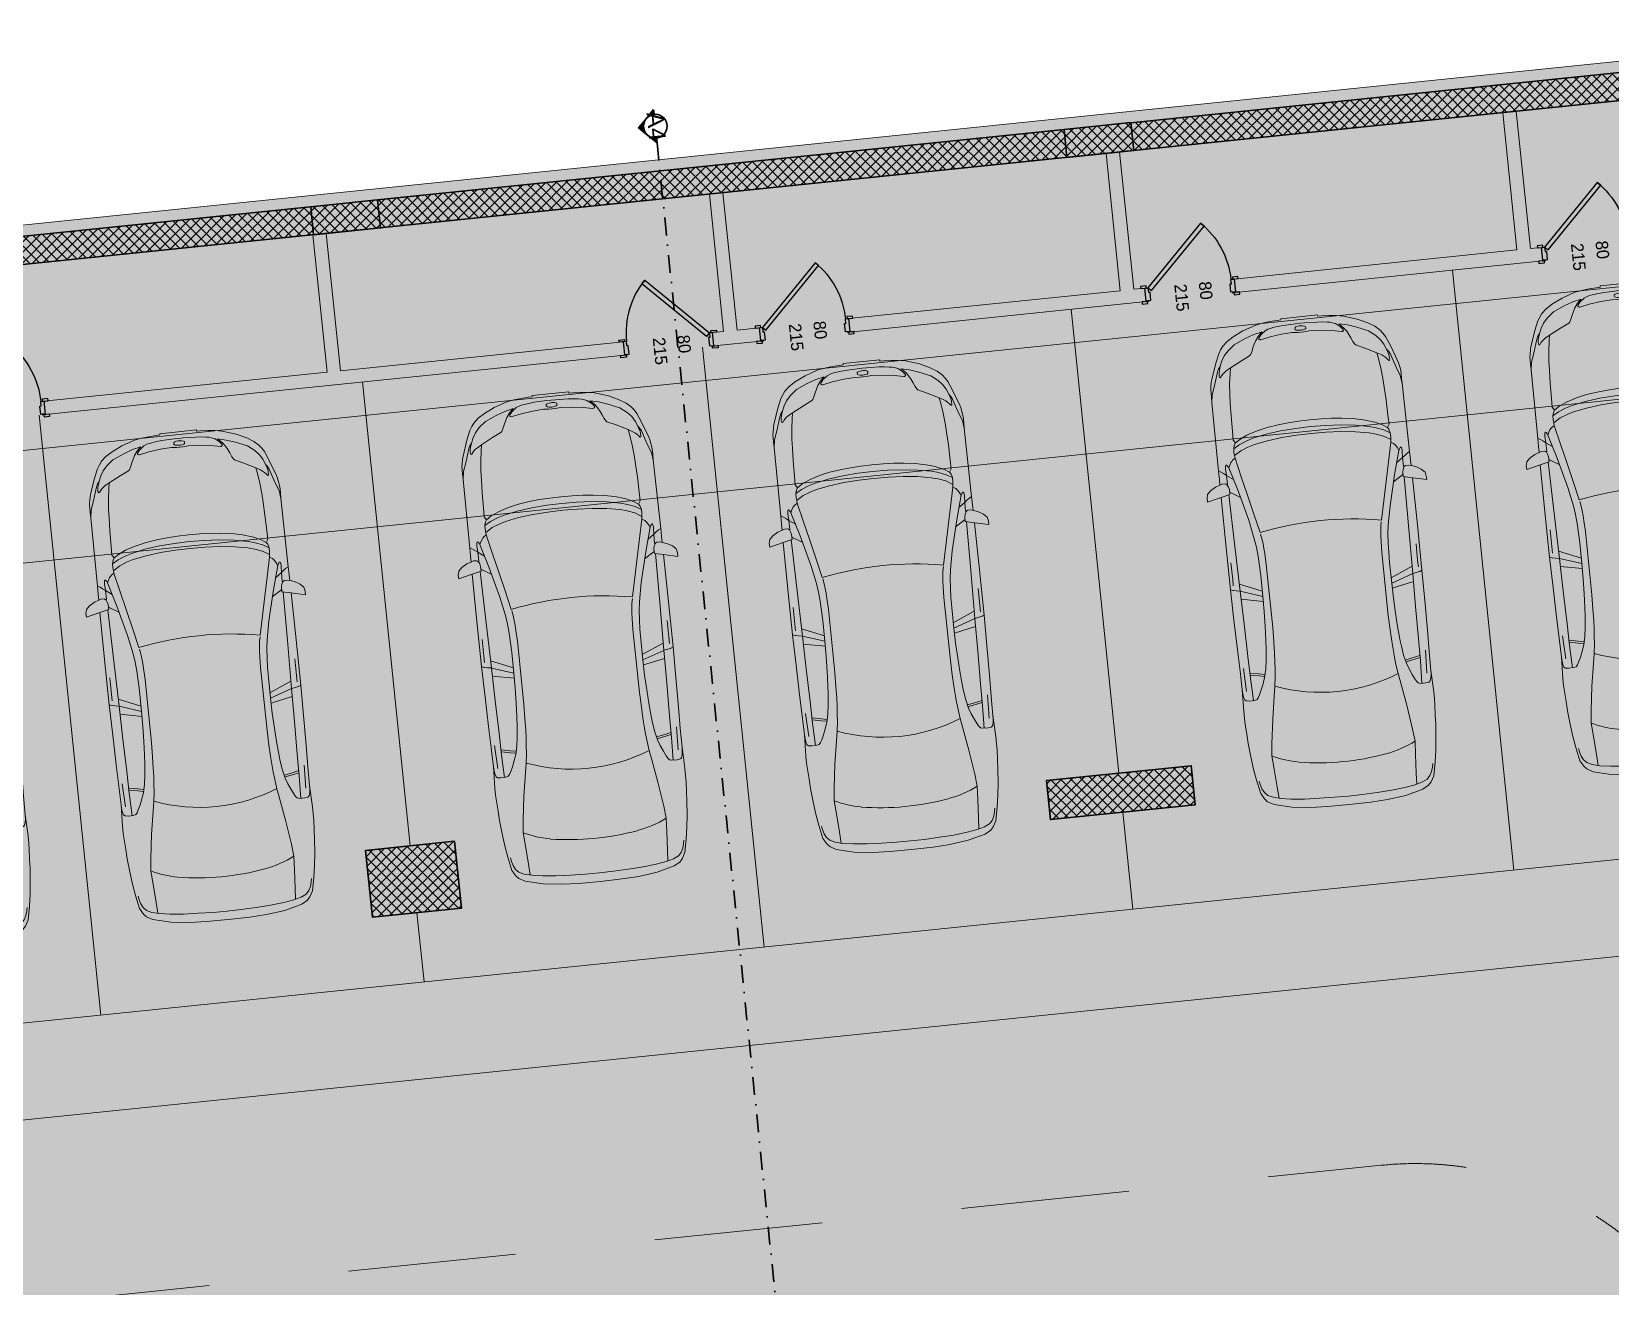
# Model space of a CAD drawing. Header units: millimetres. Extents: x 635850 to 824661, y -5878409 to -5774454.
# Drawn here: x 686801 to 700891, y -5801433 to -5790236 of the extents above; entities that cross this region are included whole.
import ezdxf

# ---------------------------------------------------------------- set-up
doc = ezdxf.new("R2010")
doc.units = ezdxf.units.MM
doc.header["$MEASUREMENT"] = 0
doc.linetypes.add('A - Long Dashed', pattern=[2750, 1500, -1250])
doc.linetypes.add('Dot & Dashed', pattern=[335.138881, 158.75, -88.194444, 0, -88.194437])
for name, color, linetype, lineweight, true_color in [('0_Pen_No__102', 7, 'Continuous', 13, 0xcccccc), ('0_Pen_No__82', 7, 'Continuous', 20, 0xaaaaaa), ('A - Ndertesa 1 - Veturat_Pen_No__102', 7, 'Continuous', 13, 0xcccccc), ('A - Ndertesa 2 - 2D Drafting_Pen_No__102', 7, 'Continuous', 13, 0xcccccc), ('A - Ndertesa 3 - Bodrumi -1_Pen_No__102', 7, 'Continuous', 13, 0xcccccc), ('A - Ndertesa 3 - Veturat_Pen_No__102', 7, 'Continuous', 13, 0xcccccc), ('A - Ndertesa 3 -Muret_Pen_No__102', 7, 'Continuous', 13, 0xcccccc), ('A - Ndertesa 3 -Muret_Pen_No__82', 7, 'Continuous', 20, 0xaaaaaa), ('A-Ndertesa 3-Prerjet_Pen_No__8', 7, 'Continuous', 35, 0xa80f02), ('ARCHICAD Door Markers_Pen_No__112', 7, 'Continuous', 13, 0xd5aaaa)]:
    doc.layers.add(name, color=color, linetype=linetype, lineweight=lineweight, true_color=true_color)
for name, color, linetype in [('A - Ndertesa 3 - Shtyllat', 7, 'Continuous'), ('A - Ndertesa 3 -Muret', 7, 'Continuous'), ('A-Ndertesa 3-Prerjet', 7, 'Continuous'), ('A-Ndertesa 3-Shyllat ndihmese', 7, 'Continuous'), ('ARCHICAD Door Markers', 7, 'Continuous'), ('ARCHICAD Doors', 7, 'Continuous')]:
    doc.layers.add(name, color=color, linetype=linetype)
for name, color, linetype, lineweight in [('A - Ndertesa 3 - Shtyllat_Pen_No__101', 252, 'Continuous', 13), ('A - Ndertesa 3 - Shtyllat_Pen_No__22', 8, 'Continuous', 35), ('A - Ndertesa 3 -Muret_Pen_No__101', 252, 'Continuous', 13), ('A - Ndertesa 3 -Muret_Pen_No__22', 8, 'Continuous', 35), ('A-Ndertesa 3-Fill Bodrumi_Pen_No__121', 255, 'Continuous', 0), ('A-Ndertesa 3-Fill Bodrumi_Pen_No__2', 8, 'Continuous', 15), ('A-Ndertesa 3-Shyllat ndihmese_Pen_No__101', 252, 'Continuous', 13), ('A-Ndertesa 3-Shyllat ndihmese_Pen_No__22', 8, 'Continuous', 35), ('ARCHICAD Doors_Pen_No__101', 252, 'Continuous', 13), ('ARCHICAD Doors_Pen_No__42', 8, 'Continuous', 25)]:
    doc.layers.add(name, color=color, linetype=linetype, lineweight=lineweight)
doc.styles.add('GENERATED_STYLE_1', font='GOTHIC.TTF')
doc.styles.add('GENERATED_STYLE_2', font='arial.ttf')
pattern_1 = [(45, (664183.82, -5827429.525), (-45.96194, 45.96194), []), (135, (664183.82, -5827429.525), (45.96194, 45.96194), [])]

# ---------------------------------------------------------------- blocks, each defined once
blk = doc.blocks.new('Wall_3', base_point=(689450, -5793393))
at = {"layer": 'A - Ndertesa 3 -Muret_Pen_No__102', "linetype": 'Continuous', "lineweight": 0, "true_color": 0xcccccc}
blk.add_hatch(color=254, dxfattribs=at).paths.add_polyline_path([(689557, -5793262), (689431, -5792037), (689312, -5792050), (689438, -5793274)])
at = {"layer": 'A - Ndertesa 3 -Muret_Pen_No__101', "color": 252, "linetype": 'Continuous', "lineweight": 13, "flags": 128}
for points in [[(689431, -5792037), (689312, -5792050)], [(689312, -5792050), (689438, -5793274)], [(689557, -5793262), (689431, -5792037)]]:
    blk.add_lwpolyline(points, dxfattribs=at)
blk = doc.blocks.new('Wall_4', base_point=(692990, -5793030))
at = {"layer": 'A - Ndertesa 3 -Muret_Pen_No__102', "linetype": 'Continuous', "lineweight": 0, "true_color": 0xcccccc}
blk.add_hatch(color=254, dxfattribs=at).paths.add_polyline_path([(693097, -5792899), (692971, -5791674), (692852, -5791686), (692977, -5792911)])
at = {"layer": 'A - Ndertesa 3 -Muret_Pen_No__101', "color": 252, "linetype": 'Continuous', "lineweight": 13, "flags": 128}
for points in [[(692971, -5791674), (692852, -5791686)], [(692852, -5791686), (692977, -5792911)], [(693097, -5792899), (692971, -5791674)]]:
    blk.add_lwpolyline(points, dxfattribs=at)
blk = doc.blocks.new('Wall_5', base_point=(696530, -5792667))
at = {"layer": 'A - Ndertesa 3 -Muret_Pen_No__102', "linetype": 'Continuous', "lineweight": 0, "true_color": 0xcccccc}
blk.add_hatch(color=254, dxfattribs=at).paths.add_polyline_path([(696637, -5792535), (696511, -5791311), (696392, -5791323), (696517, -5792548)])
at = {"layer": 'A - Ndertesa 3 -Muret_Pen_No__101', "color": 252, "linetype": 'Continuous', "lineweight": 13, "flags": 128}
for points in [[(696511, -5791311), (696392, -5791323)], [(696392, -5791323), (696517, -5792548)], [(696637, -5792535), (696511, -5791311)]]:
    blk.add_lwpolyline(points, dxfattribs=at)
blk = doc.blocks.new('Wall_6', base_point=(700070, -5792304))
at = {"layer": 'A - Ndertesa 3 -Muret_Pen_No__102', "linetype": 'Continuous', "lineweight": 0, "true_color": 0xcccccc}
blk.add_hatch(color=254, dxfattribs=at).paths.add_polyline_path([(700177, -5792172), (700051, -5790948), (699932, -5790960), (700057, -5792184)])
at = {"layer": 'A - Ndertesa 3 -Muret_Pen_No__101', "color": 252, "linetype": 'Continuous', "lineweight": 13, "flags": 128}
for points in [[(700051, -5790948), (699932, -5790960)], [(699932, -5790960), (700057, -5792184)], [(700177, -5792172), (700051, -5790948)]]:
    blk.add_lwpolyline(points, dxfattribs=at)
blk = doc.blocks.new('Door 25_4')
at = {"layer": 'ARCHICAD Doors_Pen_No__101', "color": 252, "linetype": 'Continuous', "lineweight": 13}
for p, q in [((-400, 0), (-437, 0)), ((-400, 0), (-437, 0)), ((-400, 0), (-400, -115)), ((-400, 0), (-400, -115)), ((400, 0), (400, -115)), ((400, 0), (400, -115)), ((400, 0), (437, 0)), ((400, 0), (437, 0)), ((-400, -120), (-437, -120)), ((-400, -120), (-437, -120)), ((-400, -115), (-400, -120)), ((-400, -115), (-400, -120)), ((400, -115), (400, -120)), ((400, -115), (400, -120)), ((400, -120), (437, -120)), ((400, -120), (437, -120))]:
    blk.add_line(p, q, dxfattribs=at)
at = {"layer": 'ARCHICAD Doors_Pen_No__42', "color": 8, "linetype": 'Continuous', "lineweight": 25}
for p, q in [((-182, 498), (-154, 526)), ((344, -28), (-182, 498)), ((-154, 526), (372, 0)), ((-437, 0), (-437, 19)), ((-437, 19), (-387, 19)), ((-387, 0), (-437, 0)), ((-372, 0), (-400, 0)), ((-400, 0), (-400, -115)), ((-387, 19), (-387, 0)), ((-372, -40), (-372, 0)), ((372, 0), (344, -28)), ((400, 0), (372, 0)), ((372, 0), (372, -40)), ((387, 19), (437, 19)), ((387, 0), (387, 19)), ((437, 0), (387, 0)), ((400, -115), (400, 0)), ((437, 19), (437, 0)), ((-437, -139), (-437, -120)), ((-437, -120), (-387, -120)), ((-387, -139), (-437, -139)), ((-400, -120), (-400, -115)), ((-400, -115), (-375, -115)), ((-400, -115), (-360, -115)), ((-375, -120), (-400, -120)), ((-387, -120), (-387, -139)), ((-375, -115), (-375, -120)), ((-360, -40), (-372, -40)), ((-360, -115), (-360, -40)), ((372, -40), (360, -40)), ((360, -40), (360, -115)), ((360, -115), (400, -115)), ((375, -120), (375, -115)), ((375, -115), (400, -115)), ((400, -120), (375, -120)), ((387, -120), (437, -120)), ((387, -139), (387, -120)), ((437, -139), (387, -139)), ((400, -115), (400, -120)), ((437, -120), (437, -139))]:
    blk.add_line(p, q, dxfattribs=at)
blk.add_arc((372, 0), 744, 135, 180, dxfattribs=at)
blk = doc.blocks.new('D Marker 25_13')
at = {"layer": 'ARCHICAD Door Markers_Pen_No__112', "color": 9, "lineweight": 13, "true_color": 0xd5aaaa, "char_height": 110, "attachment_point": 7, "rotation": 90, "style": 'GENERATED_STYLE_1'}
for s, insert in [('\\A1;{\\pql;\\pt0;\\fCentury Gothic|b0|i0|c0|p34;80\\fCentury Gothic|b0|i0|c0|p34;\\A1{\\H.66x;\\S^  ;}\\fCentury Gothic|b0|i0|c0|p34;\\fCentury Gothic|b0|i0|c0|p34;}', (-52, -126)), ('\\A1;{\\pql;\\pt0;\\fCentury Gothic|b0|i0|c0|p34;215\\fCentury Gothic|b0|i0|c0|p34;\\A1{\\H.66x;\\S^  ;}\\fCentury Gothic|b0|i0|c0|p34;\\fCentury Gothic|b0|i0|c0|p34;}', (168, -126))]:
    blk.add_mtext(s, dxfattribs=dict(at, insert=insert))
blk = doc.blocks.new('Wall_93', base_point=(703729, -5791928))
at = {"layer": 'A - Ndertesa 3 -Muret_Pen_No__102', "linetype": 'Continuous', "lineweight": 0, "true_color": 0xcccccc}
for points in [[(697532, -5792444), (697544, -5792563), (700289, -5792281), (700276, -5792162)], [(694092, -5792796), (694104, -5792916), (696749, -5792645), (696736, -5792525)], [(692878, -5792921), (692890, -5793040), (693308, -5792998), (693296, -5792878)], [(686912, -5793533), (686924, -5793652), (692094, -5793122), (692082, -5793003)]]:
    blk.add_hatch(color=254, dxfattribs=at).paths.add_polyline_path(points)
at = {"layer": 'A - Ndertesa 3 -Muret_Pen_No__101', "color": 252, "linetype": 'Continuous', "lineweight": 13}
for p, q in [((700276, -5792162), (700239, -5792166)), ((700276, -5792162), (700288, -5792276)), ((700289, -5792281), (700252, -5792285)), ((700288, -5792276), (700289, -5792281)), ((697532, -5792444), (697569, -5792440)), ((697532, -5792444), (697544, -5792558)), ((696736, -5792525), (696699, -5792529)), ((696736, -5792525), (696748, -5792640)), ((697544, -5792558), (697544, -5792563)), ((697544, -5792563), (697581, -5792559)), ((696749, -5792645), (696712, -5792648)), ((696748, -5792640), (696749, -5792645)), ((693296, -5792878), (693259, -5792882)), ((693296, -5792878), (693308, -5792993)), ((694092, -5792796), (694128, -5792793)), ((694092, -5792796), (694103, -5792911)), ((692082, -5793003), (692045, -5793006)), ((692082, -5793003), (692094, -5793117)), ((692878, -5792921), (692915, -5792917)), ((692878, -5792921), (692890, -5793035)), ((692890, -5793035), (692890, -5793040)), ((692890, -5793040), (692927, -5793037)), ((693308, -5792998), (693271, -5793001)), ((693308, -5792993), (693308, -5792998)), ((694103, -5792911), (694104, -5792916)), ((694104, -5792916), (694141, -5792912)), ((692094, -5793122), (692058, -5793126)), ((692094, -5793117), (692094, -5793122)), ((686912, -5793533), (686949, -5793529)), ((686912, -5793533), (686924, -5793647)), ((686924, -5793647), (686924, -5793652)), ((686924, -5793652), (686961, -5793649))]:
    blk.add_line(p, q, dxfattribs=at)
at = {"layer": 'A - Ndertesa 3 -Muret_Pen_No__101', "color": 252, "linetype": 'Continuous', "lineweight": 13, "flags": 128}
for points in [[(700057, -5792184), (697532, -5792444)], [(700276, -5792162), (700177, -5792172)], [(697544, -5792563), (700289, -5792281)], [(696517, -5792548), (694092, -5792796)], [(696736, -5792525), (696637, -5792535)], [(694104, -5792916), (696749, -5792645)], [(693296, -5792878), (693097, -5792899)], [(692082, -5793003), (689557, -5793262)], [(692977, -5792911), (692878, -5792921)], [(692890, -5793040), (693308, -5792998)], [(686924, -5793652), (692094, -5793122)], [(689438, -5793274), (686912, -5793533)]]:
    blk.add_lwpolyline(points, dxfattribs=at)
at = {"layer": 'ARCHICAD Door Markers', "color": 161, "lineweight": 25, "true_color": 0x40a5ff, "rotation": 185.8572970547421}
for p in [(700686, -5792241), (697146, -5792604), (693706, -5792957), (692492, -5793081)]:
    blk.add_blockref('D Marker 25_13', p, dxfattribs=at)
at = {"layer": 'ARCHICAD Doors', "color": 7, "linetype": 'Continuous', "lineweight": 13, "xscale": -1, "zscale": 1000, "rotation": 5.857297054742189}
for p in [(700674, -5792121), (697134, -5792484), (693694, -5792837), (686514, -5793574)]:
    blk.add_blockref('Door 25_4', p, dxfattribs=at)
at = {"layer": 'ARCHICAD Doors', "color": 7, "linetype": 'Continuous', "lineweight": 13, "zscale": 1000, "rotation": 5.857297054742189}
blk.add_blockref('Door 25_4', (692480, -5792962), dxfattribs=at)
blk = doc.blocks.new('Wall_94', base_point=(675711, -5793193))
at = {"layer": 'A - Ndertesa 3 -Muret_Pen_No__82', "linetype": 'Continuous', "lineweight": 20, "true_color": 0xaaaaaa}
h = blk.add_hatch(dxfattribs=at)
h.set_pattern_fill('Concrete_Block', color=253, style=0, pattern_type=2)
h.set_pattern_definition(pattern_1)
h.paths.add_polyline_path([(676332, -5793380), (675736, -5793441), (675736, -5793441), (703591, -5790584), (703566, -5790335), (703565, -5790335), (703591, -5790584), (702994, -5790645), (702968, -5790396), (696611, -5791049), (696637, -5791297), (696040, -5791358), (696015, -5791110), (689889, -5791738), (689915, -5791987), (689318, -5792048), (689292, -5791799), (683570, -5792386), (683596, -5792635), (682999, -5792696), (682974, -5792448), (676307, -5793131)])
at = {"layer": 'A - Ndertesa 3 -Muret_Pen_No__22', "color": 8, "linetype": 'Continuous', "lineweight": 35, "flags": 128}
for points in [[(702968, -5790396), (696611, -5791049)], [(675736, -5793441), (703591, -5790584)], [(696015, -5791110), (689889, -5791738)], [(689292, -5791799), (683570, -5792386)]]:
    blk.add_lwpolyline(points, dxfattribs=at)
blk = doc.blocks.new('Column_108', base_point=(690210, -5797800))
at = {"layer": 'A - Ndertesa 3 - Shtyllat_Pen_No__101', "linetype": 'Continuous', "lineweight": 13}
h = blk.add_hatch(dxfattribs=at)
h.set_pattern_fill('Concrete_Block', color=252, style=0, pattern_type=2)
h.set_pattern_definition(pattern_1)
h.paths.add_polyline_path([(689781, -5797542), (689843, -5798139), (690638, -5798058), (690577, -5797461)])
at = {"layer": 'A - Ndertesa 3 - Shtyllat_Pen_No__22', "color": 8, "linetype": 'Continuous', "lineweight": 35, "flags": 128}
blk.add_lwpolyline([(689781, -5797542), (689843, -5798139), (690638, -5798058), (690577, -5797461)], close=True, dxfattribs=at)
blk = doc.blocks.new('Column_126', base_point=(696521, -5797027))
at = {"layer": 'A - Ndertesa 3 - Shtyllat_Pen_No__101', "linetype": 'Continuous', "lineweight": 13}
h = blk.add_hatch(dxfattribs=at)
h.set_pattern_fill('Concrete_Block', color=252, style=0, pattern_type=2)
h.set_pattern_definition(pattern_1)
h.paths.add_polyline_path([(695857, -5796919), (695893, -5797267), (697186, -5797135), (697150, -5796787)])
at = {"layer": 'A - Ndertesa 3 - Shtyllat_Pen_No__22', "color": 8, "linetype": 'Continuous', "lineweight": 35, "flags": 128}
blk.add_lwpolyline([(695857, -5796919), (695893, -5797267), (697186, -5797135), (697150, -5796787)], close=True, dxfattribs=at)
blk = doc.blocks.new('Column_139', base_point=(696326, -5791203))
at = {"layer": 'A-Ndertesa 3-Shyllat ndihmese_Pen_No__101', "linetype": 'Continuous', "lineweight": 13}
h = blk.add_hatch(dxfattribs=at)
h.set_pattern_fill('Concrete_Block', color=252, style=0, pattern_type=2)
h.set_pattern_definition(pattern_1)
h.paths.add_polyline_path([(696040, -5791358), (696637, -5791297), (696611, -5791048), (696015, -5791110)])
at = {"layer": 'A-Ndertesa 3-Shyllat ndihmese_Pen_No__22', "color": 8, "linetype": 'Continuous', "lineweight": 35, "flags": 128}
blk.add_lwpolyline([(696040, -5791358), (696637, -5791297), (696611, -5791048), (696015, -5791110)], close=True, dxfattribs=at)
blk = doc.blocks.new('Column_140', base_point=(689603, -5791893))
at = {"layer": 'A-Ndertesa 3-Shyllat ndihmese_Pen_No__101', "linetype": 'Continuous', "lineweight": 13}
h = blk.add_hatch(dxfattribs=at)
h.set_pattern_fill('Concrete_Block', color=252, style=0, pattern_type=2)
h.set_pattern_definition(pattern_1)
h.paths.add_polyline_path([(689318, -5792048), (689915, -5791987), (689889, -5791738), (689292, -5791799)])
at = {"layer": 'A-Ndertesa 3-Shyllat ndihmese_Pen_No__22', "color": 8, "linetype": 'Continuous', "lineweight": 35, "flags": 128}
blk.add_lwpolyline([(689318, -5792048), (689915, -5791987), (689889, -5791738), (689292, -5791799)], close=True, dxfattribs=at)
blk = doc.blocks.new('Car 05 25')
at = {"layer": 'A - Ndertesa 1 - Veturat_Pen_No__102', "color": 254, "linetype": 'Continuous', "lineweight": 13, "true_color": 0xcccccc}
for p, q in [((195, 844), (231, 846)), ((1130, 859), (1121, 838)), ((1958, 858), (1977, 777)), ((2075, 836), (2068, 858)), ((2182, 834), (2193, 856)), ((2808, 853), (2877, 843)), ((-729, 716), (-751, 670)), ((-701, 743), (-729, 716)), ((-665, 761), (-701, 743)), ((-627, 772), (-665, 761)), ((-595, 778), (-627, 772)), ((125, 791), (129, 820)), ((126, 744), (125, 791)), ((327, 762), (125, 756)), ((132, 723), (126, 744)), ((129, 820), (139, 832)), ((147, 711), (132, 723)), ((139, 832), (165, 840)), ((171, 697), (147, 711)), ((165, 840), (195, 844)), ((211, 809), (418, 816)), ((522, 765), (327, 762)), ((355, 762), (339, 683)), ((373, 763), (357, 683)), ((814, 769), (522, 765)), ((1109, 774), (814, 769)), ((1036, 773), (997, 579)), ((1042, 578), (1108, 774)), ((1173, 775), (1090, 578)), ((1115, 809), (1109, 774)), ((1109, 774), (1538, 780)), ((1120, 833), (1115, 809)), ((1121, 838), (1120, 836)), ((1120, 836), (1120, 833)), ((1163, 830), (1220, 829)), ((1220, 829), (1370, 831)), ((1538, 780), (1975, 786)), ((1939, 686), (1996, 777)), ((1977, 777), (2020, 777)), ((2000, 702), (2214, 763)), ((2020, 777), (2044, 783)), ((2044, 783), (2063, 792)), ((2063, 792), (2070, 800)), ((2069, 788), (2065, 794)), ((2069, 788), (2148, 790)), ((2070, 800), (2075, 809)), ((2075, 809), (2075, 836)), ((2107, 732), (2148, 790)), ((2148, 790), (2167, 814)), ((2148, 790), (2206, 792)), ((2167, 814), (2182, 834)), ((2206, 792), (2227, 791)), ((2227, 770), (2214, 763)), ((2214, 763), (2238, 752)), ((2227, 791), (2233, 790)), ((2234, 774), (2227, 770)), ((2233, 790), (2238, 787)), ((2238, 777), (2234, 774)), ((2241, 784), (2238, 787)), ((2238, 777), (2241, 781)), ((2238, 752), (2259, 740)), ((2241, 781), (2241, 784)), ((2259, 740), (2269, 731)), ((2269, 731), (2279, 722)), ((2279, 722), (2294, 698)), ((2877, 843), (2954, 814)), ((2904, 833), (2905, 833)), ((2954, 814), (3076, 775)), ((3022, 758), (3024, 762)), ((3024, 754), (3022, 758)), ((3024, 762), (3035, 765)), ((3038, 743), (3024, 754)), ((3035, 765), (3047, 764)), ((3051, 731), (3038, 743)), ((3047, 764), (3061, 763)), ((3065, 715), (3051, 731)), ((3061, 763), (3090, 757)), ((3077, 698), (3065, 715)), ((3100, 763), (3076, 775)), ((3090, 757), (3108, 751)), ((3114, 753), (3100, 763)), ((3108, 751), (3123, 746)), ((3123, 746), (3114, 753)), ((3170, 727), (3123, 746)), ((3212, 701), (3170, 727)), ((-768, 602), (-783, 510)), ((-768, 602), (-751, 670)), ((-764, 617), (-666, 624)), ((-666, 624), (-501, 634)), ((-501, 634), (-383, 642)), ((-383, 642), (-274, 631)), ((-274, 631), (-56, 601)), ((-56, 601), (146, 567)), ((146, 567), (233, 552)), ((213, 677), (171, 697)), ((266, 655), (213, 677)), ((319, 636), (266, 655)), ((393, 618), (319, 636)), ((339, 683), (330, 634)), ((357, 683), (347, 629)), ((475, 607), (393, 618)), ((521, 602), (475, 607)), ((570, 597), (521, 602)), ((653, 591), (570, 597)), ((773, 585), (653, 591)), ((907, 580), (773, 585)), ((1042, 578), (907, 580)), ((1228, 578), (1042, 578)), ((1316, 580), (1228, 578)), ((1403, 584), (1316, 580)), ((1484, 590), (1403, 584)), ((1562, 601), (1484, 590)), ((1730, 634), (1562, 601)), ((1611, 544), (1780, 582)), ((2000, 702), (1730, 634)), ((1780, 582), (1953, 621)), ((1953, 621), (2122, 660)), ((2122, 660), (2294, 698)), ((2294, 698), (2317, 701)), ((2294, 698), (2294, 698)), ((2317, 701), (2346, 703)), ((2355, 640), (2317, 701)), ((2346, 703), (2379, 702)), ((2380, 575), (2355, 640)), ((2410, 649), (2379, 702)), ((2379, 702), (2411, 694)), ((2397, 514), (2380, 575)), ((2436, 583), (2410, 649)), ((2411, 694), (2411, 694)), ((2429, 682), (2411, 694)), ((2429, 682), (2457, 700)), ((2429, 682), (2429, 682)), ((2429, 682), (2457, 640)), ((2454, 522), (2436, 583)), ((2457, 700), (2535, 698)), ((2457, 640), (2487, 574)), ((2487, 574), (2492, 562)), ((2535, 698), (2535, 698)), ((2535, 698), (2673, 696)), ((2673, 696), (2787, 691)), ((2787, 691), (2868, 687)), ((2868, 687), (2960, 679)), ((2960, 679), (2868, 687)), ((2960, 679), (3047, 666)), ((3047, 666), (3100, 657)), ((3100, 657), (3077, 698)), ((3153, 554), (3100, 657)), ((3254, 663), (3212, 701)), ((3302, 603), (3254, 663)), ((3302, 603), (3346, 501)), ((-783, 510), (-795, 391)), ((233, 552), (315, 541)), ((315, 541), (384, 535)), ((384, 535), (454, 530)), ((454, 530), (526, 526)), ((526, 526), (628, 522)), ((628, 522), (757, 518)), ((757, 518), (1323, 518)), ((1323, 518), (1420, 522)), ((1420, 522), (1467, 524)), ((1467, 524), (1511, 528)), ((1511, 528), (1554, 533)), ((1554, 533), (1597, 541)), ((1597, 541), (1597, 541)), ((2419, 396), (2397, 514)), ((2478, 401), (2454, 522)), ((2492, 562), (2518, 477)), ((2518, 477), (2538, 384)), ((3190, 476), (3153, 554)), ((3199, 467), (3190, 476)), ((3221, 454), (3199, 467)), ((3256, 439), (3221, 454)), ((3288, 425), (3256, 439)), ((3319, 408), (3288, 425)), ((3346, 501), (3374, 420)), ((-795, 391), (-802, 259)), ((2434, 266), (2419, 396)), ((2494, 269), (2478, 401)), ((2538, 384), (2551, 286)), ((2551, 286), (2560, 194)), ((3353, 384), (3319, 408)), ((3325, 377), (3321, 370)), ((3321, 370), (3321, 362)), ((3321, 362), (3338, 277)), ((3328, 380), (3325, 377)), ((3338, 379), (3328, 380)), ((3364, 358), (3338, 379)), ((3377, 360), (3353, 384)), ((3397, 316), (3364, 358)), ((3391, 344), (3374, 420)), ((3391, 344), (3377, 360)), ((3408, 289), (3397, 316)), ((3408, 289), (3414, 267)), ((-802, 259), (-807, 125)), ((2442, 132), (2434, 266)), ((2503, 133), (2494, 269)), ((2560, 194), (2564, 101)), ((3338, 277), (3352, 173)), ((3352, 173), (3358, 76)), ((3414, 267), (3418, 243)), ((3418, 243), (3424, 201)), ((3424, 201), (3428, 152)), ((3432, 40), (3428, 152)), ((-807, 125), (-808, 0)), ((-807, -125), (-808, 0)), ((2444, 0), (2442, 132)), ((2444, 0), (2442, -132)), ((2506, 0), (2503, 133)), ((2564, 101), (2566, 0)), ((2564, -101), (2566, 0)), ((3354, 28), (3358, 76)), ((3354, 28), (3354, -1)), ((3354, -28), (3354, 1)), ((3371, 12), (3370, -1)), ((3371, -12), (3370, 1)), ((3372, 24), (3371, 12)), ((3376, 39), (3372, 24)), ((3382, 47), (3376, 39)), ((3386, 48), (3382, 47)), ((3386, 48), (3394, 48)), ((3399, 47), (3394, 48)), ((3404, 39), (3399, 47)), ((3404, 39), (3408, 24)), ((3408, 24), (3410, 8)), ((3410, 8), (3410, 0)), ((3432, 57), (3432, 57)), ((3432, 0), (3432, 40)), ((3432, 0), (3432, -40)), ((-802, -259), (-807, -125)), ((2442, -132), (2434, -266)), ((2503, -133), (2494, -269)), ((2506, 0), (2503, -133)), ((2560, -194), (2564, -101)), ((3352, -173), (3358, -76)), ((3354, -28), (3358, -76)), ((3372, -24), (3371, -12)), ((3376, -39), (3372, -24)), ((3382, -47), (3376, -39)), ((3386, -48), (3382, -47)), ((3386, -48), (3394, -48)), ((3399, -47), (3394, -48)), ((3404, -39), (3399, -47)), ((3404, -39), (3408, -24)), ((3408, -24), (3410, -8)), ((3410, -8), (3410, 0)), ((3432, -40), (3428, -152)), ((3432, -57), (3432, -57)), ((-795, -391), (-802, -259)), ((2434, -266), (2419, -396)), ((2494, -269), (2478, -401)), ((2551, -286), (2560, -194)), ((3321, -362), (3338, -277)), ((3338, -277), (3352, -173)), ((3408, -289), (3414, -267)), ((3414, -267), (3418, -243)), ((3418, -243), (3424, -201)), ((3424, -201), (3428, -152)), ((-783, -510), (-795, -391)), ((2419, -396), (2397, -514)), ((2478, -401), (2454, -522)), ((2518, -477), (2538, -384)), ((2538, -384), (2551, -286)), ((3319, -408), (3288, -425)), ((3353, -384), (3319, -408)), ((3321, -370), (3321, -362)), ((3325, -377), (3321, -370)), ((3328, -380), (3325, -377)), ((3338, -379), (3328, -380)), ((3364, -358), (3338, -379)), ((3346, -501), (3374, -420)), ((3377, -360), (3353, -384)), ((3397, -316), (3364, -358)), ((3391, -344), (3374, -420)), ((3391, -344), (3377, -360)), ((3408, -289), (3397, -316)), ((-768, -602), (-783, -510)), ((146, -567), (233, -552)), ((233, -552), (315, -541)), ((315, -541), (384, -535)), ((384, -535), (454, -530)), ((454, -530), (526, -526)), ((526, -526), (628, -522)), ((628, -522), (757, -518)), ((757, -518), (1323, -518)), ((1323, -518), (1420, -522)), ((1420, -522), (1467, -524)), ((1467, -524), (1511, -528)), ((1511, -528), (1554, -533)), ((1554, -533), (1597, -541)), ((1597, -541), (1597, -541)), ((1611, -544), (1780, -582)), ((2397, -514), (2380, -575)), ((2454, -522), (2436, -583)), ((2487, -574), (2492, -562)), ((2492, -562), (2518, -477)), ((3153, -554), (3100, -657)), ((3190, -476), (3153, -554)), ((3199, -467), (3190, -476)), ((3221, -454), (3199, -467)), ((3256, -439), (3221, -454)), ((3288, -425), (3256, -439)), ((3302, -603), (3346, -501)), ((-768, -602), (-751, -670)), ((-764, -617), (-666, -624)), ((-729, -716), (-751, -670)), ((-666, -624), (-501, -634)), ((-501, -634), (-383, -642)), ((-383, -642), (-274, -631)), ((-274, -631), (-56, -601)), ((-56, -601), (146, -567)), ((171, -697), (147, -711)), ((213, -677), (171, -697)), ((266, -655), (213, -677)), ((319, -636), (266, -655)), ((393, -618), (319, -636)), ((339, -683), (330, -634)), ((355, -762), (339, -683)), ((357, -683), (347, -629)), ((373, -763), (357, -683)), ((475, -607), (393, -618)), ((521, -602), (475, -607)), ((570, -597), (521, -602)), ((653, -591), (570, -597)), ((773, -585), (653, -591)), ((907, -580), (773, -585)), ((1042, -578), (907, -580)), ((1036, -773), (997, -579)), ((1042, -578), (1108, -774)), ((1228, -578), (1042, -578)), ((1173, -775), (1090, -578)), ((1316, -580), (1228, -578)), ((1403, -584), (1316, -580)), ((1484, -590), (1403, -584)), ((1562, -601), (1484, -590)), ((1730, -634), (1562, -601)), ((2000, -702), (1730, -634)), ((1780, -582), (1953, -621)), ((1939, -686), (1996, -777)), ((1953, -621), (2122, -660)), ((2000, -702), (2214, -763)), ((2122, -660), (2294, -698)), ((2279, -722), (2294, -698)), ((2294, -698), (2317, -701)), ((2294, -698), (2294, -698)), ((2355, -640), (2317, -701)), ((2317, -701), (2346, -703)), ((2346, -703), (2379, -702)), ((2380, -575), (2355, -640)), ((2410, -649), (2379, -702)), ((2379, -702), (2411, -694)), ((2436, -583), (2410, -649)), ((2429, -682), (2411, -694)), ((2411, -694), (2411, -694)), ((2429, -682), (2457, -640)), ((2429, -682), (2429, -682)), ((2429, -682), (2457, -700)), ((2457, -640), (2487, -574)), ((2457, -700), (2535, -698)), ((2535, -698), (2673, -696)), ((2535, -698), (2535, -698)), ((2673, -696), (2787, -691)), ((2787, -691), (2868, -687)), ((2868, -687), (2960, -679)), ((2960, -679), (2868, -687)), ((2960, -679), (3047, -666)), ((3047, -666), (3100, -657)), ((3077, -698), (3065, -715)), ((3100, -657), (3077, -698)), ((3212, -701), (3170, -727)), ((3254, -663), (3212, -701)), ((3302, -603), (3254, -663)), ((-701, -743), (-729, -716)), ((-665, -761), (-701, -743)), ((-627, -772), (-665, -761)), ((-595, -778), (-627, -772)), ((126, -744), (125, -791)), ((327, -762), (125, -756)), ((125, -791), (129, -820)), ((132, -723), (126, -744)), ((129, -820), (139, -832)), ((147, -711), (132, -723)), ((139, -832), (165, -840)), ((165, -840), (195, -844)), ((195, -844), (231, -846)), ((211, -809), (418, -816)), ((522, -765), (327, -762)), ((814, -769), (522, -765)), ((1109, -774), (814, -769)), ((1109, -774), (1538, -780)), ((1115, -809), (1109, -774)), ((1120, -833), (1115, -809)), ((1120, -836), (1120, -833)), ((1121, -838), (1120, -836)), ((1130, -859), (1121, -838)), ((1163, -830), (1220, -829)), ((1220, -829), (1370, -831)), ((1538, -780), (1975, -786)), ((1958, -858), (1977, -777)), ((1977, -777), (2020, -777)), ((2020, -777), (2044, -783)), ((2044, -783), (2063, -792)), ((2063, -792), (2070, -800)), ((2069, -788), (2065, -794)), ((2075, -836), (2068, -858)), ((2069, -788), (2148, -790)), ((2070, -800), (2075, -809)), ((2075, -809), (2075, -836)), ((2107, -732), (2148, -790)), ((2148, -790), (2167, -814)), ((2148, -790), (2206, -792)), ((2167, -814), (2182, -834)), ((2182, -834), (2193, -856)), ((2206, -792), (2227, -791)), ((2214, -763), (2238, -752)), ((2227, -770), (2214, -763)), ((2234, -774), (2227, -770)), ((2227, -791), (2233, -790)), ((2233, -790), (2238, -787)), ((2238, -777), (2234, -774)), ((2238, -752), (2259, -740)), ((2238, -777), (2241, -781)), ((2241, -784), (2238, -787)), ((2241, -781), (2241, -784)), ((2259, -740), (2269, -731)), ((2269, -731), (2279, -722)), ((2808, -853), (2877, -843)), ((2877, -843), (2954, -814)), ((2954, -814), (3076, -775)), ((3024, -754), (3022, -758)), ((3022, -758), (3024, -762)), ((3038, -743), (3024, -754)), ((3024, -762), (3035, -765)), ((3035, -765), (3047, -764)), ((3051, -731), (3038, -743)), ((3047, -764), (3061, -763)), ((3065, -715), (3051, -731)), ((3061, -763), (3090, -757)), ((3100, -763), (3076, -775)), ((3090, -757), (3108, -751)), ((3114, -753), (3100, -763)), ((3108, -751), (3123, -746)), ((3123, -746), (3114, -753)), ((3170, -727), (3123, -746))]:
    blk.add_line(p, q, dxfattribs=at)
at = {"layer": 'A - Ndertesa 1 - Veturat_Pen_No__102', "color": 254, "linetype": 'Continuous', "lineweight": 13, "true_color": 0xcccccc, "flags": 128}
blk.add_lwpolyline([(-483, -817), (-372, -830), (-252, -841), (-168, -845), (-78, -851), (-24, -852), (40, -852), (231, -846), (400, -848), (591, -852), (857, -856), (1130, -859), (1536, -860), (1958, -858), (1929, -983), (1961, -983), (1997, -975), (2027, -945), (2055, -898), (2068, -858), (2120, -857), (2193, -856), (2808, -853), (2856, -853), (2891, -853), (2923, -852), (2945, -849), (2990, -840), (3014, -833), (3154, -783), (3236, -748), (3269, -728), (3299, -706), (3337, -663), (3374, -604), (3418, -513), (3457, -393), (3468, -331), (3474, -264), (3478, -200), (3479, -165), (3490, -165), (3490, 165), (3479, 165), (3478, 200), (3474, 264), (3468, 331), (3457, 393), (3418, 513), (3374, 604), (3337, 663), (3299, 706), (3269, 728), (3236, 748), (3154, 783), (3014, 833), (2990, 840), (2945, 849), (2923, 852), (2891, 853), (2856, 853), (2808, 853), (2193, 856), (2120, 857), (2068, 858), (2055, 898), (2027, 945), (1997, 975), (1961, 983), (1929, 983), (1958, 858), (1536, 860), (1130, 859), (857, 856), (591, 852), (400, 848), (231, 846), (40, 852), (-24, 852), (-78, 851), (-168, 845), (-252, 841), (-372, 830), (-483, 817), (-585, 801), (-706, 776), (-758, 747), (-785, 722), (-815, 668), (-855, 511), (-875, 345), (-883, 195), (-885, 0), (-883, -195), (-875, -345), (-855, -511), (-815, -668), (-785, -722), (-758, -747), (-706, -776), (-585, -801)], close=True, dxfattribs=at)
at = {"layer": 'A - Ndertesa 1 - Veturat_Pen_No__102', "color": 254, "linetype": 'Continuous', "lineweight": 13, "true_color": 0xcccccc}
for centre, radius, start, end in [((493, 218), 973, 154.1545, 170.9117), ((1650, 0), 1520, 158.6992, 201.3008), ((-1245, 0), 2907, 349.2142, 10.7858), ((1856, -2), 2354, 170.8804, 189.9223), ((493, -218), 973, 191.2305, 205.8455)]:
    blk.add_arc(centre, radius, start, end, dxfattribs=at)
blk = doc.blocks.new('Cutting Plane_7', base_point=(692368, -5791080))
at = {"layer": 'A-Ndertesa 3-Prerjet_Pen_No__8', "linetype": 'Continuous', "lineweight": 35, "true_color": 0xa80f02}
for points in [[(692285, -5791013), (692218, -5791095), (692301, -5791162, -0.414214)], [(692352, -5790931), (692285, -5791013, -0.198912), (692357, -5790974)], [(692383, -5791229), (692379, -5791185, -0.198912), (692301, -5791162)]]:
    blk.add_hatch(color=14, dxfattribs=at).paths.add_polyline_path(points)
at = {"layer": 'A-Ndertesa 3-Prerjet_Pen_No__8', "color": 14, "linetype": 'Dot & Dashed', "lineweight": 35, "true_color": 0xa80f02}
blk.add_line((692383, -5791229), (695640, -5822981), dxfattribs=at)
at = {"layer": 'A-Ndertesa 3-Prerjet_Pen_No__8', "color": 14, "linetype": 'Continuous', "lineweight": 35, "true_color": 0xa80f02, "flags": 128}
for points in [[(692285, -5791013, 0.414214), (692301, -5791162), (692218, -5791095)], [(692352, -5790931), (692357, -5790974, 0.198912), (692285, -5791013)], [(692383, -5791229), (692379, -5791185, -0.198912), (692301, -5791162)]]:
    blk.add_lwpolyline(points, format="xyb", close=True, dxfattribs=at)
at = {"layer": 'A-Ndertesa 3-Prerjet_Pen_No__8', "color": 14, "linetype": 'Continuous', "lineweight": 35, "true_color": 0xa80f02}
blk.add_circle((692368, -5791080), 106, dxfattribs=at)
at = {"layer": 'A-Ndertesa 3-Prerjet_Pen_No__8', "color": 14, "lineweight": 35, "true_color": 0xa80f02, "insert": (692289, -5790962), "char_height": 150, "attachment_point": 7, "rotation": 275.8573, "style": 'GENERATED_STYLE_2'}
blk.add_mtext('\\A1;{\\pql;\\pt0;\\fArial|b0|i0|c0|p34;A4}', dxfattribs=at)

msp = doc.modelspace()

# ---------------------------------------------------------------- hatches: boundary and pattern name
at = {"layer": 'A-Ndertesa 3-Fill Bodrumi_Pen_No__121', "linetype": 'Continuous', "lineweight": 0, "true_color": 0x3f3f3f}
msp.add_hatch(color=250, dxfattribs=at).paths.add_polyline_path([(703555.3, -5790235.6), (707005.6, -5823868.4), (679022.7, -5825475.9), (675700.6, -5793093.2)])

# ---------------------------------------------------------------- linework, layer by layer
at = {"layer": '0_Pen_No__102', "color": 254, "linetype": 'Continuous', "lineweight": 13, "true_color": 0xcccccc, "flags": 128}
msp.add_lwpolyline([(675928, -5801055.7), (703382, -5798239.2)], dxfattribs=at)
at = {"layer": '0_Pen_No__82', "color": 253, "linetype": 'Continuous', "lineweight": 20, "true_color": 0xaaaaaa, "flags": 128}
for points in [[(700030.3, -5797717.5), (699481.1, -5792364.2)], [(696503.6, -5796852.8), (696079, -5792713.2)], [(693337.8, -5798404.1), (692788.6, -5793050.8)], [(690179.2, -5797501.6), (689754.5, -5793362)], [(687418.8, -5799011.3), (686869.7, -5793658)], [(696539.4, -5797201), (696628.2, -5798066.6)], [(690240.4, -5798098.5), (690303.7, -5798715.4)]]:
    msp.add_lwpolyline(points, dxfattribs=at)
msp.add_lwpolyline([(704278.2, -5797281.8), (681469.9, -5799621.6, -0.0571869), (680330, -5799607.9), (680060.4, -5799573.7, 0.0571883), (676640.6, -5799532.6), (676363.8, -5799561)], format="xyb", dxfattribs=at)
at = {"layer": 'A - Ndertesa 2 - 2D Drafting_Pen_No__102', "color": 254, "linetype": 'Continuous', "lineweight": 13, "true_color": 0xcccccc, "flags": 128}
for points in [[(675320.4, -5795143.2), (703173.4, -5792285.9)], [(675422.5, -5796138), (703819.5, -5793224.9)]]:
    msp.add_lwpolyline(points, dxfattribs=at)
at = {"layer": 'A - Ndertesa 3 - Bodrumi -1_Pen_No__102', "color": 254, "linetype": 'A - Long Dashed', "lineweight": 13, "true_color": 0xcccccc, "flags": 128}
for points in [[(699329.6, -5800342, 0.0405113), (698844.3, -5800352.3), (681725, -5802108.5, -0.0571869), (680015.1, -5802088), (679745.6, -5802053.8, 0.0571949), (676895.4, -5802019.6), (676618.3, -5802048.1)], [(701033.6, -5816790.8), (701726.9, -5816719, 0.413802), (703332.1, -5814745.5), (702135.1, -5803030.4, 0.3675444), (699329.6, -5800342)]]:
    msp.add_lwpolyline(points, format="xyb", dxfattribs=at)
at = {"layer": 'A-Ndertesa 3-Fill Bodrumi_Pen_No__2', "color": 8, "linetype": 'Continuous', "lineweight": 15, "flags": 128}
msp.add_lwpolyline([(703555.3, -5790235.6), (707005.6, -5823868.4), (679022.7, -5825475.9), (675700.6, -5793093.2)], close=True, dxfattribs=at)

# ---------------------------------------------------------------- block references
at = {"layer": 'A - Ndertesa 3 - Shtyllat', "color": 8, "lineweight": 35}
for name, p in [('Column_126', (696521.5, -5797026.9)), ('Column_108', (690209.8, -5797800.1))]:
    msp.add_blockref(name, p, dxfattribs=at)
at = {"layer": 'A - Ndertesa 3 - Veturat_Pen_No__102', "color": 254, "linetype": 'Continuous', "lineweight": 13, "true_color": 0xcccccc, "xscale": -1, "zscale": 1000, "rotation": 275.8572970547422}
for p in [(701318.3, -5795960.8), (698470.1, -5796253), (694562.9, -5796653.8), (691787.7, -5796938.5), (688464.8, -5797279.4), (685926, -5797539.9)]:
    msp.add_blockref('Car 05 25', p, dxfattribs=at)
at = {"layer": 'A - Ndertesa 3 -Muret', "color": 8, "lineweight": 35}
msp.add_blockref('Wall_94', (675710.8, -5793192.6), dxfattribs=at)
at = {"layer": 'A - Ndertesa 3 -Muret', "color": 252, "lineweight": 13}
for name, p in [('Wall_6', (700069.7, -5792303.9)), ('Wall_5', (696529.7, -5792667)), ('Wall_93', (703729, -5791928.5)), ('Wall_4', (692989.7, -5793030.2)), ('Wall_3', (689449.8, -5793393.3))]:
    msp.add_blockref(name, p, dxfattribs=at)
at = {"layer": 'A-Ndertesa 3-Prerjet', "color": 14, "lineweight": 35, "true_color": 0xa80f02}
msp.add_blockref('Cutting Plane_7', (692367.7, -5791079.9), dxfattribs=at)
at = {"layer": 'A-Ndertesa 3-Shyllat ndihmese', "color": 8, "lineweight": 35}
for name, p in [('Column_139', (696325.8, -5791203.4)), ('Column_140', (689603.4, -5791893.1))]:
    msp.add_blockref(name, p, dxfattribs=at)

doc.saveas('drawing.dxf')
